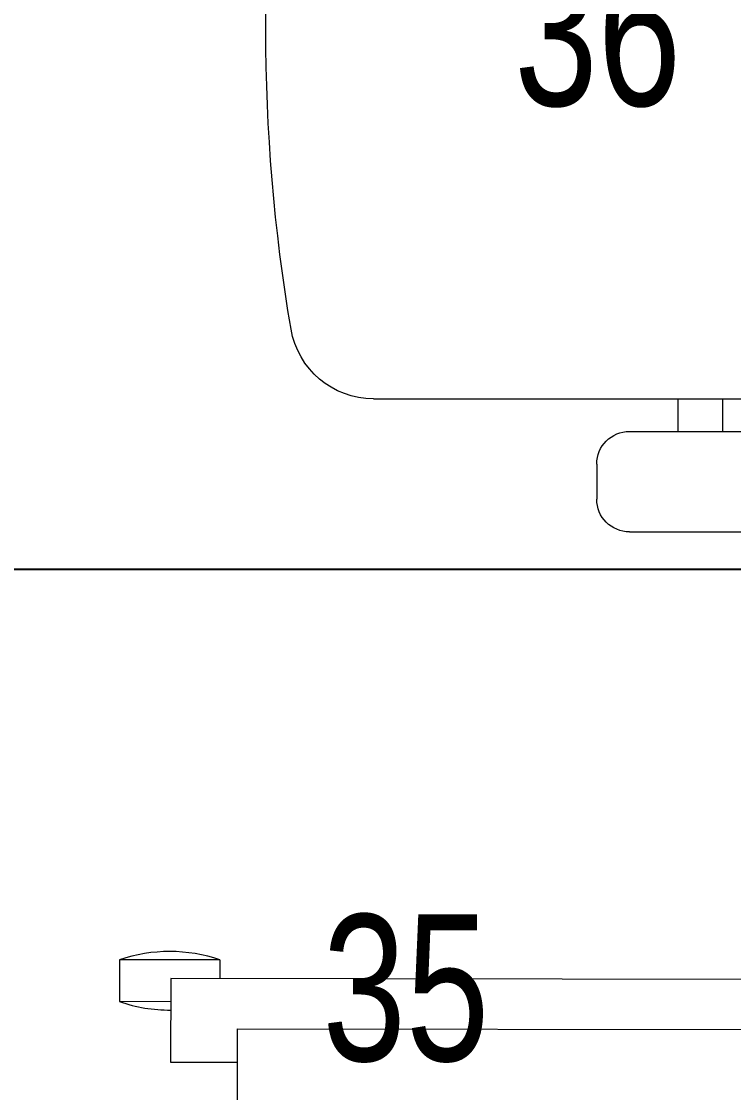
# Model space of a CAD drawing. Extents: x -178977 to 231842, y -29287 to 19916.
# Drawn here: x 37625 to 38050, y -11943 to -11303 of the extents above; entities that cross this region are included whole.
import ezdxf

# ---------------------------------------------------------------- set-up
doc = ezdxf.new("R2010")
doc.units = 0
doc.header["$LTSCALE"] = 0.25
doc.linetypes.add('DASHDOT', pattern=[25.4, 12.7, -6.35, 0, -6.35])
for name, color, linetype, lineweight in [('01-First Floor-FUR$0$72_EGR_EQP_TAG', 142, 'Continuous', 5), ('01-First Floor-FUR$0$LOADING', 253, 'Continuous', 5), ('01-First Floor-FUR$0$NEW Wall', 166, 'Continuous', 5), ('01-First Floor-FUR$0$TME-MEDICAL EQUIPMENT', 42, 'Continuous', 13), ('E-LITE-CLNG-CNDT', 6, 'DASHDOT', 35)]:
    doc.layers.add(name, color=color, linetype=linetype, lineweight=lineweight)
doc.layers.add('01-First Floor-FUR$0$FALSE CEILING', color=251, linetype='Continuous')
doc.styles.add('01-First Floor-FUR$0$X3G_ENTITY_257CFD', font='swisscl.ttf', dxfattribs={"height": 200})

# ---------------------------------------------------------------- blocks, each defined once
blk = doc.blocks.new('01-First Floor-FUR$0$workstation')
at = {"layer": '01-First Floor-FUR$0$LOADING'}
for p, q in [((2854.35, -994.87, 0), (2854.249, -1055.87, 0)), ((2858.252, -1053.877, 0), (2854.252, -1053.87, 0)), ((2858.244, -1058.877, 0), (2858.252, -1053.877, 0)), ((2854.249, -1055.87, 0), (2804.249, -1055.787, 0)), ((2858.246, -1057.488, 0), (2861.304, -1057.493, 0)), ((2861.3, -1059.993, 0), (2861.304, -1057.493, 0)), ((2800.244, -1058.781, 0), (2858.244, -1058.877, 0)), ((2855.3, -1059.983, 0), (2855.301, -1058.872, 0)), ((2855.3, -1059.983, 0), (2861.3, -1059.993, 0))]:
    blk.add_line(p, q, dxfattribs=at)
for centre, start, end in [((2858.289, -1066.238, 0), 70.98047, 90.26174), ((2858.314, -1051.238, 0), 250.98047, 288.82976)]:
    blk.add_arc(centre, 9.25, start, end, dxfattribs=at)
blk = doc.blocks.new('*X288')
at = {"color": 0}
for p, q in [((5, 3), (5, 3)), ((5, 3), (5, 3)), ((5, 3), (5, 3)), ((5, 3), (5, 3)), ((5, 3), (5, 3)), ((5, 3), (5, 3)), ((5, 3), (5, 3)), ((5, 3), (5, 3)), ((5, 3), (5, 3)), ((5, 3), (5, 3)), ((5, 3), (5, 3)), ((5, 3), (5, 3)), ((5, 3), (5, 3)), ((5, 3), (5, 3)), ((5, 3), (5, 3)), ((5, 3), (5, 3)), ((5, 3), (5, 3)), ((5, 3), (5, 3)), ((5, 3), (5, 3)), ((5, 3), (5, 3)), ((5, 3), (5, 3)), ((5, 3), (5, 3)), ((5, 3), (5, 3)), ((5, 3), (5, 3)), ((5, 3), (5, 3)), ((5, 3), (5, 3)), ((5, 3), (5, 3)), ((5, 3), (5, 3)), ((5, 3), (5, 3)), ((5, 3), (5, 3)), ((5, 3), (5, 3)), ((5, 3), (5, 3)), ((5, 3), (5, 3)), ((5, 3), (5, 3)), ((5, 3), (5, 3)), ((5, 3), (5, 3)), ((5, 3), (5, 3)), ((5, 3), (5, 3)), ((5, 3), (5, 3)), ((5, 3), (5, 3)), ((5, 3), (5, 3)), ((5, 3), (5, 3)), ((5, 3), (5, 3)), ((5, 3), (5, 3)), ((5, 3), (5, 3)), ((5, 3), (5, 3)), ((5, 3), (5, 3)), ((5, 3), (5, 3)), ((5, 3), (5, 3)), ((5, 3), (5, 3)), ((5, 3), (5, 3)), ((5, 3), (5, 3)), ((5, 3), (5, 3)), ((5, 3), (5, 3)), ((5, 3), (5, 3)), ((5, 3), (5, 3)), ((5, 3), (5, 3)), ((5, 3), (5, 3)), ((5, 3), (5, 3)), ((5, 3), (5, 3)), ((5, 3), (5, 3)), ((5, 3), (5, 3)), ((5, 3), (5, 3)), ((5, 3), (5, 3)), ((5, 3), (5, 3)), ((5, 3), (5, 3)), ((6, 3), (5, 3)), ((5, 3), (5, 3)), ((6, 3), (5, 3)), ((5, 3), (5, 3)), ((6, 3), (5, 3)), ((5, 3), (5, 3)), ((6, 3), (5, 3)), ((5, 3), (5, 3)), ((5, 3), (5, 3)), ((5, 3), (5, 3)), ((5, 3), (5, 3)), ((5, 3), (5, 3)), ((5, 3), (5, 3)), ((5, 3), (5, 3)), ((5, 3), (5, 3)), ((5, 3), (5, 3)), ((5, 3), (5, 3)), ((5, 3), (5, 3)), ((5, 3), (5, 3)), ((5, 3), (5, 3)), ((5, 3), (5, 3)), ((5, 3), (5, 3)), ((5, 3), (5, 3)), ((5, 3), (5, 3)), ((5, 3), (5, 3)), ((5, 3), (5, 3)), ((5, 3), (5, 3)), ((5, 3), (5, 3)), ((5, 3), (5, 3)), ((5, 3), (5, 3)), ((6, 3), (6, 3)), ((6, 3), (6, 3)), ((6, 3), (6, 3)), ((6, 3), (6, 3)), ((6, 3), (6, 3)), ((6, 3), (6, 3)), ((6, 3), (6, 3)), ((6, 3), (6, 3)), ((6, 3), (6, 3)), ((6, 3), (6, 3)), ((6, 3), (6, 3)), ((6, 3), (6, 3)), ((6, 3), (6, 3)), ((6, 3), (6, 3)), ((6, 3), (6, 3)), ((6, 3), (6, 3)), ((6, 3), (6, 3)), ((6, 3), (6, 3)), ((6, 3), (6, 3)), ((6, 3), (6, 3)), ((6, 3), (6, 3)), ((6, 3), (6, 3)), ((6, 3), (6, 3)), ((6, 3), (6, 3)), ((6, 3), (6, 3)), ((6, 3), (6, 3)), ((6, 3), (6, 3)), ((6, 3), (6, 3)), ((6, 3), (6, 3)), ((6, 3), (6, 3)), ((6, 3), (6, 3)), ((6, 3), (6, 3)), ((6, 3), (6, 3)), ((6, 3), (6, 3)), ((6, 3), (6, 3)), ((6, 3), (6, 3)), ((6, 3), (6, 3)), ((6, 3), (6, 3)), ((6, 3), (6, 3)), ((6, 3), (6, 3)), ((6, 3), (6, 3)), ((6, 3), (6, 3)), ((6, 3), (6, 3)), ((6, 3), (6, 3)), ((6, 3), (6, 3)), ((6, 3), (6, 3)), ((6, 3), (6, 3)), ((6, 3), (6, 3)), ((6, 3), (6, 3)), ((6, 3), (6, 3)), ((6, 3), (6, 3)), ((6, 3), (6, 3)), ((6, 3), (6, 3)), ((6, 3), (6, 3)), ((6, 3), (6, 3)), ((6, 3), (6, 3)), ((6, 3), (6, 3)), ((6, 3), (6, 3)), ((6, 3), (6, 3)), ((6, 3), (6, 3)), ((6, 3), (6, 3)), ((6, 3), (6, 3)), ((6, 3), (6, 3)), ((6, 3), (6, 3)), ((6, 3), (6, 3)), ((6, 3), (6, 3)), ((6, 3), (6, 3)), ((6, 3), (6, 3)), ((6, 3), (6, 3)), ((6, 3), (6, 3)), ((6, 3), (6, 3)), ((6, 3), (6, 3)), ((6, 3), (6, 3)), ((6, 3), (6, 3)), ((6, 3), (6, 3)), ((6, 3), (6, 3)), ((6, 3), (6, 3)), ((6, 3), (6, 3)), ((6, 3), (6, 3)), ((6, 3), (6, 3)), ((6, 3), (6, 3)), ((6, 3), (6, 3)), ((6, 3), (6, 3)), ((6, 3), (6, 3)), ((6, 3), (6, 3)), ((6, 3), (6, 3)), ((6, 3), (6, 3)), ((6, 3), (6, 3)), ((6, 3), (6, 3)), ((6, 3), (6, 3)), ((6, 3), (6, 3)), ((6, 3), (6, 3)), ((6, 3), (6, 3)), ((6, 3), (6, 3)), ((6, 3), (6, 3)), ((6, 3), (6, 3)), ((6, 3), (6, 3)), ((6, 3), (6, 3)), ((6, 3), (6, 3)), ((6, 3), (6, 3)), ((6, 3), (6, 3)), ((6, 3), (6, 3)), ((6, 3), (6, 3)), ((6, 3), (6, 3)), ((6, 3), (6, 3)), ((6, 3), (6, 3)), ((6, 3), (6, 3)), ((6, 3), (6, 3)), ((6, 3), (6, 3)), ((6, 3), (6, 3)), ((6, 3), (6, 3)), ((6, 3), (6, 3)), ((6, 3), (6, 3)), ((6, 3), (6, 3)), ((6, 3), (6, 3)), ((6, 3), (6, 3)), ((6, 3), (6, 3)), ((6, 3), (6, 3)), ((6, 3), (6, 3)), ((6, 3), (6, 3)), ((6, 3), (6, 3)), ((6, 3), (6, 3)), ((6, 3), (6, 3)), ((6, 3), (6, 3)), ((6, 3), (6, 3)), ((6, 3), (6, 3)), ((6, 3), (6, 3)), ((6, 3), (6, 3)), ((6, 3), (6, 3)), ((6, 3), (6, 3)), ((6, 3), (6, 3)), ((6, 3), (6, 3)), ((6, 3), (6, 3)), ((6, 3), (6, 3)), ((6, 3), (6, 3)), ((6, 3), (6, 3)), ((6, 3), (6, 3)), ((6, 3), (6, 3)), ((6, 3), (6, 3)), ((6, 3), (6, 3)), ((6, 3), (6, 3)), ((6, 3), (6, 3)), ((6, 3), (6, 3)), ((6, 3), (6, 3)), ((6, 3), (6, 3)), ((6, 3), (6, 3)), ((6, 3), (6, 3)), ((6, 3), (6, 3)), ((6, 3), (6, 3)), ((6, 3), (6, 3)), ((6, 3), (6, 3)), ((6, 3), (6, 3)), ((6, 3), (6, 3)), ((6, 3), (6, 3)), ((6, 3), (6, 3)), ((6, 3), (6, 3)), ((6, 3), (6, 3)), ((6, 3), (6, 3)), ((6, 3), (6, 3)), ((6, 3), (6, 3)), ((6, 3), (6, 3)), ((6, 3), (6, 3)), ((6, 3), (6, 3)), ((6, 3), (6, 3)), ((6, 3), (6, 3)), ((6, 3), (6, 3)), ((6, 3), (6, 3)), ((6, 3), (6, 3)), ((6, 3), (6, 3)), ((6, 3), (6, 3)), ((6, 3), (6, 3)), ((6, 3), (6, 3)), ((6, 3), (6, 3)), ((6, 3), (6, 3)), ((6, 3), (6, 3)), ((6, 3), (6, 3)), ((6, 3), (6, 3)), ((6, 3), (6, 3)), ((6, 3), (6, 3)), ((6, 3), (6, 3)), ((6, 3), (6, 3)), ((6, 3), (6, 3)), ((6, 3), (6, 3)), ((6, 3), (6, 3)), ((6, 3), (6, 3)), ((6, 3), (6, 3)), ((6, 3), (6, 3)), ((6, 3), (6, 3)), ((6, 3), (6, 3)), ((6, 3), (6, 3)), ((6, 3), (6, 3)), ((6, 3), (6, 3)), ((6, 3), (6, 3)), ((6, 3), (6, 3)), ((6, 3), (6, 3)), ((6, 3), (6, 3)), ((6, 3), (6, 3)), ((6, 3), (6, 3)), ((6, 3), (6, 3)), ((6, 3), (6, 3)), ((6, 3), (6, 3)), ((6, 3), (6, 3)), ((6, 3), (6, 3)), ((6, 3), (6, 3)), ((6, 3), (5, 3)), ((6, 3), (5, 3)), ((6, 3), (5, 3)), ((6, 3), (5, 3)), ((6, 3), (5, 3)), ((6, 3), (6, 3)), ((6, 3), (6, 3)), ((6, 3), (6, 3)), ((6, 3), (6, 3)), ((6, 3), (6, 3)), ((6, 3), (6, 3)), ((6, 3), (6, 3)), ((6, 3), (6, 3)), ((6, 3), (6, 3)), ((6, 3), (6, 3)), ((6, 3), (6, 3)), ((6, 3), (6, 3)), ((6, 3), (6, 3)), ((6, 3), (6, 3)), ((6, 3), (6, 3)), ((6, 3), (6, 3)), ((6, 3), (6, 3)), ((6, 3), (6, 3)), ((6, 3), (6, 3)), ((6, 3), (6, 3)), ((6, 3), (6, 3)), ((6, 3), (6, 3)), ((6, 3), (6, 3)), ((6, 3), (6, 3)), ((6, 3), (6, 3)), ((6, 3), (6, 3)), ((6, 3), (6, 3)), ((6, 3), (6, 3)), ((6, 3), (6, 3)), ((6, 3), (6, 3)), ((6, 3), (6, 3)), ((6, 3), (6, 3)), ((6, 3), (6, 3)), ((6, 3), (6, 3)), ((6, 3), (6, 3)), ((6, 3), (6, 3)), ((6, 3), (6, 3)), ((6, 3), (6, 3)), ((6, 3), (6, 3)), ((6, 3), (6, 3)), ((6, 3), (6, 3)), ((6, 3), (6, 3)), ((6, 3), (6, 3)), ((6, 3), (6, 3)), ((6, 3), (6, 3)), ((6, 3), (6, 3)), ((6, 3), (6, 3)), ((6, 3), (6, 3)), ((6, 3), (6, 3)), ((6, 3), (6, 3)), ((6, 3), (6, 3)), ((6, 3), (6, 3)), ((6, 3), (6, 3)), ((6, 3), (6, 3)), ((6, 3), (6, 3)), ((6, 3), (6, 3)), ((6, 3), (6, 3)), ((6, 3), (6, 3)), ((6, 3), (6, 3)), ((6, 3), (6, 3)), ((6, 3), (6, 3)), ((6, 3), (6, 3)), ((6, 3), (6, 3)), ((6, 3), (6, 3)), ((6, 3), (6, 3)), ((6, 3), (6, 3)), ((6, 3), (6, 3)), ((6, 3), (6, 3)), ((6, 3), (6, 3)), ((6, 3), (6, 3)), ((6, 3), (6, 3)), ((6, 3), (6, 3)), ((6, 3), (6, 3)), ((6, 3), (6, 3)), ((6, 3), (6, 3)), ((6, 3), (6, 3)), ((6, 3), (6, 3)), ((6, 3), (6, 3)), ((6, 3), (6, 3)), ((6, 3), (6, 3)), ((6, 3), (6, 3)), ((6, 3), (6, 3)), ((6, 3), (6, 3)), ((6, 3), (6, 3)), ((6, 3), (6, 3)), ((6, 3), (6, 3)), ((6, 3), (6, 3)), ((6, 3), (6, 3)), ((6, 3), (6, 3)), ((6, 3), (6, 3)), ((6, 3), (6, 3)), ((6, 3), (6, 3)), ((6, 3), (6, 3)), ((6, 3), (6, 3)), ((6, 3), (6, 3)), ((6, 3), (6, 3)), ((6, 3), (6, 3)), ((6, 3), (6, 3)), ((6, 3), (6, 3)), ((6, 3), (6, 3)), ((6, 3), (6, 3)), ((6, 3), (6, 3)), ((6, 3), (6, 3)), ((6, 3), (6, 3)), ((6, 3), (6, 3)), ((6, 3), (6, 3)), ((6, 3), (6, 3)), ((6, 3), (6, 3)), ((6, 3), (6, 3)), ((6, 3), (6, 3)), ((6, 3), (6, 3)), ((6, 3), (6, 3)), ((6, 3), (6, 3)), ((6, 3), (6, 3)), ((6, 3), (6, 3)), ((6, 3), (6, 3)), ((6, 3), (6, 3)), ((6, 3), (6, 3)), ((6, 3), (6, 3)), ((6, 3), (6, 3)), ((6, 3), (6, 3)), ((6, 3), (6, 3)), ((6, 3), (6, 3)), ((6, 3), (6, 3)), ((6, 3), (6, 3)), ((6, 3), (6, 3)), ((6, 3), (6, 3)), ((6, 3), (6, 3)), ((6, 3), (6, 3)), ((6, 3), (6, 3)), ((6, 3), (6, 3)), ((6, 3), (6, 3)), ((6, 3), (6, 3)), ((6, 3), (6, 3)), ((6, 3), (6, 3)), ((6, 3), (6, 3)), ((6, 3), (6, 3)), ((6, 3), (6, 3)), ((6, 3), (6, 3)), ((6, 3), (6, 3)), ((6, 3), (6, 3)), ((6, 3), (6, 3)), ((6, 3), (6, 3)), ((6, 3), (6, 3)), ((6, 3), (6, 3)), ((6, 3), (6, 3)), ((6, 3), (6, 3)), ((6, 3), (6, 3)), ((6, 3), (6, 3)), ((6, 3), (6, 3)), ((6, 3), (6, 3)), ((6, 3), (6, 3)), ((6, 3), (6, 3)), ((6, 3), (6, 3)), ((6, 3), (6, 3)), ((6, 3), (6, 3)), ((6, 3), (6, 3)), ((6, 3), (6, 3)), ((6, 3), (6, 3)), ((6, 3), (6, 3)), ((6, 3), (6, 3)), ((6, 3), (6, 3)), ((6, 3), (6, 3)), ((6, 3), (6, 3)), ((6, 3), (6, 3)), ((6, 3), (6, 3)), ((6, 3), (6, 3)), ((6, 3), (6, 3)), ((6, 3), (6, 3)), ((6, 3), (6, 3)), ((6, 3), (6, 3)), ((6, 3), (6, 3)), ((6, 3), (6, 3)), ((6, 3), (6, 3)), ((6, 3), (6, 3)), ((6, 3), (6, 3)), ((6, 3), (6, 3)), ((6, 3), (6, 3)), ((6, 3), (6, 3)), ((6, 3), (6, 3)), ((6, 3), (6, 3)), ((6, 3), (6, 3)), ((6, 3), (6, 3)), ((6, 3), (6, 3)), ((6, 3), (6, 3)), ((6, 3), (6, 3)), ((6, 3), (6, 3)), ((6, 3), (6, 3)), ((6, 3), (6, 3)), ((6, 3), (6, 3)), ((6, 3), (6, 3)), ((6, 3), (6, 3)), ((6, 3), (6, 3)), ((6, 3), (6, 3)), ((6, 3), (6, 3)), ((6, 3), (6, 3)), ((6, 3), (6, 3)), ((6, 3), (6, 3)), ((6, 3), (6, 3)), ((6, 3), (6, 3)), ((6, 3), (6, 3)), ((6, 3), (6, 3)), ((6, 3), (6, 3)), ((6, 3), (6, 3)), ((6, 3), (6, 3)), ((6, 3), (6, 3)), ((6, 3), (6, 3)), ((6, 3), (6, 3)), ((6, 3), (6, 3)), ((6, 3), (6, 3)), ((6, 3), (6, 3)), ((6, 3), (6, 3)), ((6, 3), (6, 3)), ((6, 3), (6, 3)), ((6, 3), (6, 3)), ((6, 3), (6, 3)), ((6, 3), (6, 3)), ((6, 3), (6, 3)), ((6, 3), (6, 3)), ((6, 3), (6, 3)), ((6, 3), (6, 3)), ((6, 3), (6, 3)), ((6, 3), (6, 3)), ((6, 3), (6, 3)), ((6, 3), (6, 3)), ((6, 3), (6, 3)), ((6, 3), (6, 3)), ((6, 3), (6, 3)), ((6, 3), (6, 3)), ((6, 3), (6, 3)), ((6, 3), (6, 3)), ((6, 3), (6, 3)), ((6, 3), (6, 3)), ((6, 3), (6, 3)), ((6, 3), (6, 3)), ((6, 3), (6, 3)), ((6, 3), (6, 3)), ((6, 3), (6, 3)), ((6, 3), (6, 3)), ((6, 3), (6, 3)), ((6, 3), (6, 3)), ((6, 3), (6, 3)), ((6, 3), (6, 3)), ((6, 3), (6, 3)), ((6, 3), (6, 3)), ((6, 3), (6, 3)), ((6, 3), (6, 3)), ((6, 3), (6, 3)), ((6, 3), (6, 3)), ((6, 3), (6, 3)), ((6, 3), (6, 3)), ((6, 3), (6, 3)), ((6, 3), (6, 3)), ((6, 3), (6, 3)), ((6, 3), (6, 3)), ((6, 3), (6, 3)), ((6, 3), (6, 3)), ((6, 3), (6, 3)), ((6, 3), (6, 3)), ((6, 3), (6, 3)), ((6, 3), (6, 3)), ((6, 3), (6, 3)), ((6, 3), (6, 3)), ((6, 3), (6, 3)), ((6, 3), (6, 3)), ((6, 3), (6, 3)), ((6, 3), (6, 3)), ((6, 3), (6, 3)), ((6, 3), (6, 3)), ((6, 3), (6, 3)), ((6, 3), (6, 3)), ((6, 3), (6, 3)), ((6, 3), (6, 3)), ((6, 3), (6, 3)), ((6, 3), (6, 3)), ((6, 3), (6, 3)), ((6, 3), (6, 3)), ((6, 3), (6, 3)), ((6, 3), (6, 3)), ((6, 3), (6, 3)), ((6, 3), (6, 3)), ((6, 3), (6, 3)), ((6, 3), (6, 3)), ((6, 3), (6, 3)), ((6, 3), (6, 3)), ((6, 3), (6, 3)), ((6, 3), (6, 3)), ((6, 3), (6, 3)), ((6, 3), (6, 3)), ((6, 3), (6, 3)), ((6, 3), (6, 3)), ((6, 3), (6, 3)), ((6, 3), (6, 3)), ((6, 3), (6, 3)), ((6, 3), (6, 3)), ((6, 3), (6, 3)), ((6, 3), (6, 3)), ((6, 3), (6, 3)), ((6, 3), (6, 3)), ((6, 3), (6, 3)), ((6, 3), (6, 3)), ((6, 3), (6, 3)), ((6, 3), (6, 3)), ((6, 3), (6, 3)), ((6, 3), (6, 3)), ((6, 3), (6, 3)), ((6, 3), (6, 3)), ((6, 3), (6, 3)), ((6, 3), (6, 3)), ((6, 3), (6, 3)), ((6, 3), (6, 3)), ((6, 3), (6, 3)), ((6, 3), (6, 3)), ((6, 3), (6, 3)), ((6, 3), (6, 3)), ((6, 3), (6, 3)), ((6, 3), (6, 3))]:
    blk.add_line(p, q, dxfattribs=at)
blk = doc.blocks.new('*X289')
at = {"color": 0}
for p, q in [((13, 1), (13, 1)), ((13, 1), (13, 1)), ((13, 1), (13, 1)), ((13, 1), (13, 1)), ((13, 1), (13, 1)), ((13, 1), (13, 1)), ((13, 1), (13, 1)), ((13, 1), (13, 1)), ((13, 1), (13, 1)), ((13, 1), (13, 1)), ((13, 1), (13, 1)), ((13, 1), (13, 1)), ((13, 1), (13, 1)), ((13, 1), (13, 1)), ((13, 1), (13, 1)), ((13, 1), (14, 1)), ((13, 1), (14, 1)), ((13, 1), (14, 1)), ((13, 1), (13, 1)), ((13, 1), (13, 1)), ((13, 1), (13, 1)), ((13, 1), (13, 1)), ((13, 1), (13, 1)), ((13, 1), (13, 1)), ((13, 1), (13, 1)), ((13, 1), (13, 1)), ((13, 1), (13, 1)), ((13, 1), (13, 1)), ((13, 1), (13, 1)), ((13, 1), (13, 1)), ((13, 1), (13, 1)), ((13, 1), (13, 1)), ((13, 1), (13, 1)), ((13, 1), (13, 1)), ((13, 1), (13, 1)), ((13, 1), (13, 1)), ((13, 1), (13, 1)), ((13, 1), (13, 1)), ((13, 1), (13, 1)), ((13, 1), (13, 1)), ((13, 1), (13, 1)), ((13, 1), (13, 1)), ((13, 1), (13, 1)), ((13, 1), (13, 1)), ((13, 1), (13, 1)), ((13, 1), (13, 1)), ((13, 1), (13, 1)), ((13, 1), (13, 1)), ((13, 1), (13, 1)), ((13, 1), (13, 1)), ((13, 1), (13, 1)), ((13, 1), (13, 1)), ((13, 1), (13, 1)), ((13, 1), (13, 1)), ((13, 1), (13, 1)), ((13, 1), (13, 1)), ((13, 1), (13, 1)), ((13, 1), (13, 1)), ((13, 1), (13, 1)), ((13, 1), (13, 1)), ((13, 1), (13, 1)), ((13, 1), (13, 1)), ((13, 1), (13, 1)), ((13, 1), (13, 1)), ((13, 1), (13, 1)), ((13, 1), (13, 1)), ((13, 1), (13, 1)), ((13, 1), (13, 1)), ((13, 1), (13, 1)), ((13, 1), (13, 1)), ((13, 1), (13, 1)), ((13, 1), (13, 1)), ((13, 1), (13, 1)), ((13, 1), (13, 1)), ((13, 1), (13, 1)), ((13, 1), (13, 1)), ((13, 1), (13, 1)), ((13, 1), (13, 1)), ((13, 1), (13, 1)), ((13, 1), (13, 1)), ((13, 1), (13, 1)), ((13, 1), (13, 1)), ((13, 1), (13, 1)), ((13, 1), (13, 1)), ((13, 1), (13, 1)), ((13, 1), (13, 1)), ((13, 1), (13, 1)), ((13, 1), (13, 1)), ((13, 1), (13, 1)), ((13, 1), (13, 1)), ((13, 1), (13, 1)), ((13, 1), (13, 1)), ((13, 1), (13, 1)), ((13, 1), (13, 1)), ((13, 1), (13, 1)), ((13, 1), (13, 1)), ((13, 1), (13, 1)), ((13, 1), (13, 1)), ((13, 1), (13, 1)), ((13, 1), (13, 1)), ((13, 1), (13, 1)), ((13, 1), (13, 1)), ((13, 1), (13, 1)), ((13, 1), (13, 1)), ((13, 1), (13, 1)), ((13, 1), (13, 1)), ((13, 1), (13, 1)), ((13, 1), (13, 1)), ((13, 1), (13, 1)), ((13, 1), (13, 1)), ((13, 1), (13, 1)), ((13, 1), (13, 1)), ((13, 1), (13, 1)), ((13, 1), (13, 1)), ((13, 1), (13, 1)), ((13, 1), (13, 1)), ((13, 1), (13, 1)), ((13, 1), (13, 1)), ((13, 1), (13, 1)), ((13, 1), (13, 1)), ((13, 1), (13, 1)), ((13, 1), (13, 1)), ((13, 1), (13, 1)), ((13, 1), (14, 1)), ((13, 0), (13, 0)), ((13, 0), (13, 0)), ((13, 0), (13, 0)), ((13, 0), (13, 0)), ((13, 0), (13, 0)), ((13, 0), (13, 0)), ((13, 0), (13, 0)), ((13, 0), (13, 0)), ((13, 0), (13, 0)), ((13, 0), (13, 0)), ((13, 0), (13, 0)), ((13, 0), (13, 0)), ((13, 0), (13, 0)), ((13, 0), (13, 0)), ((13, 0), (13, 0)), ((13, 0), (13, 0)), ((13, 0), (13, 0)), ((13, 0), (13, 0)), ((13, 0), (13, 0)), ((13, 0), (13, 0)), ((13, 0), (13, 0)), ((13, 0), (13, 0)), ((13, 0), (13, 0)), ((13, 0), (13, 0)), ((13, 0), (13, 0)), ((13, 0), (13, 0)), ((13, 0), (13, 0)), ((13, 0), (13, 0)), ((13, 0), (13, 0)), ((13, 0), (13, 0)), ((13, 0), (13, 0)), ((13, 0), (13, 0)), ((13, 0), (13, 0)), ((13, 0), (13, 0)), ((13, 0), (13, 0)), ((13, 0), (13, 0)), ((13, 0), (13, 0)), ((13, 0), (13, 0)), ((13, 0), (13, 0)), ((13, 0), (13, 0)), ((13, 0), (13, 0)), ((13, 0), (13, 0)), ((13, 0), (13, 0)), ((13, 0), (13, 0)), ((13, 0), (13, 0)), ((13, 0), (13, 0)), ((13, 0), (13, 0)), ((13, 0), (13, 0)), ((13, 0), (14, 0)), ((13, 0), (14, 0)), ((13, 0), (13, 0)), ((13, 0), (14, 0)), ((14, 1), (14, 1)), ((14, 1), (14, 1)), ((14, 1), (14, 1)), ((14, 1), (14, 1)), ((14, 1), (14, 1)), ((14, 1), (14, 1)), ((14, 1), (14, 1)), ((14, 1), (14, 1)), ((14, 1), (14, 1)), ((14, 1), (14, 1)), ((14, 1), (14, 1)), ((14, 1), (14, 1)), ((14, 1), (14, 1)), ((14, 1), (14, 1)), ((14, 1), (14, 1)), ((14, 1), (14, 1)), ((14, 1), (14, 1)), ((14, 1), (14, 1)), ((14, 1), (14, 1)), ((14, 1), (14, 1)), ((14, 1), (14, 1)), ((14, 1), (14, 1)), ((14, 1), (14, 1)), ((14, 1), (14, 1)), ((14, 1), (14, 1)), ((14, 1), (14, 1)), ((14, 1), (14, 1)), ((14, 1), (14, 1)), ((14, 1), (14, 1)), ((14, 1), (14, 1)), ((14, 1), (14, 1)), ((14, 1), (14, 1)), ((14, 1), (14, 1)), ((14, 1), (14, 1)), ((14, 1), (14, 1)), ((14, 1), (14, 1)), ((14, 1), (14, 1)), ((14, 1), (14, 1)), ((14, 1), (14, 1)), ((14, 1), (14, 1)), ((14, 1), (14, 1)), ((14, 1), (14, 1)), ((14, 1), (14, 1)), ((14, 1), (14, 1)), ((14, 1), (14, 1)), ((14, 1), (14, 1)), ((14, 1), (14, 1)), ((14, 1), (14, 1)), ((14, 1), (14, 1)), ((14, 1), (14, 1)), ((14, 1), (14, 1)), ((14, 1), (14, 1)), ((14, 1), (14, 1)), ((14, 1), (14, 1)), ((14, 1), (14, 1)), ((14, 1), (14, 1)), ((14, 1), (14, 1)), ((14, 1), (14, 1)), ((14, 1), (14, 1)), ((14, 1), (14, 1)), ((14, 1), (14, 1)), ((14, 1), (14, 1)), ((14, 1), (14, 1)), ((14, 1), (14, 1)), ((14, 1), (14, 1)), ((14, 1), (14, 1)), ((14, 1), (14, 1)), ((14, 1), (14, 1)), ((14, 1), (14, 1)), ((14, 1), (14, 1)), ((14, 1), (14, 1)), ((14, 1), (14, 1)), ((14, 1), (14, 1)), ((14, 1), (14, 1)), ((14, 1), (14, 1)), ((14, 1), (14, 1)), ((14, 1), (14, 1)), ((14, 1), (14, 1)), ((14, 1), (14, 1)), ((14, 1), (14, 1)), ((14, 1), (14, 1)), ((14, 1), (14, 1)), ((14, 1), (14, 1)), ((14, 1), (14, 1)), ((14, 1), (14, 1)), ((14, 1), (14, 1)), ((14, 1), (14, 1)), ((14, 1), (14, 1)), ((14, 1), (14, 1)), ((14, 1), (14, 1)), ((14, 1), (14, 1)), ((14, 1), (14, 1)), ((14, 1), (14, 1)), ((14, 1), (14, 1)), ((14, 0), (14, 0)), ((14, 0), (14, 0)), ((14, 0), (14, 0)), ((14, 0), (14, 0)), ((14, 0), (14, 0)), ((14, 0), (14, 0)), ((14, 0), (14, 0)), ((14, 0), (14, 0)), ((14, 0), (14, 0)), ((14, 0), (14, 0)), ((14, 0), (14, 0)), ((14, 0), (14, 0)), ((14, 0), (14, 0)), ((14, 0), (14, 0)), ((14, 0), (14, 0)), ((14, 0), (14, 0)), ((14, 0), (14, 0)), ((14, 0), (14, 0)), ((14, 0), (14, 0)), ((14, 0), (14, 0)), ((14, 0), (14, 0)), ((14, 0), (14, 0)), ((14, 0), (14, 0)), ((14, 0), (14, 0)), ((14, 0), (14, 0)), ((14, 0), (14, 0)), ((14, 0), (14, 0)), ((14, 0), (14, 0)), ((14, 0), (14, 0)), ((14, 0), (14, 0)), ((14, 0), (14, 0)), ((14, 0), (14, 0)), ((14, 0), (14, 0)), ((14, 0), (14, 0)), ((14, 0), (14, 0)), ((14, 0), (14, 0)), ((14, 0), (14, 0)), ((14, 0), (14, 0)), ((14, 0), (14, 0)), ((14, 0), (14, 0)), ((14, 0), (14, 0)), ((14, 0), (14, 0)), ((14, 0), (14, 0)), ((14, 0), (14, 0)), ((14, 0), (14, 0)), ((14, 0), (14, 0)), ((14, 0), (14, 0)), ((14, 0), (14, 0)), ((13, 0), (13, 0)), ((13, 0), (14, 0)), ((13, 0), (13, 0)), ((13, 0), (14, 0)), ((13, 0), (13, 0)), ((13, 0), (14, 0)), ((13, 0), (13, 0)), ((13, 0), (13, 0)), ((13, 0), (13, 0)), ((13, 0), (13, 0)), ((13, 0), (14, 0)), ((13, 0), (13, 0)), ((13, 0), (14, 0)), ((13, 0), (13, 0)), ((13, 0), (14, 0)), ((13, 0), (13, 0)), ((13, 0), (14, 0)), ((13, 0), (13, 0)), ((13, 0), (14, 0)), ((13, 0), (13, 0)), ((13, 0), (14, 0)), ((13, 0), (13, 0)), ((13, 0), (14, 0)), ((13, 0), (13, 0)), ((13, 0), (13, 0)), ((13, 0), (13, 0)), ((13, 0), (14, 0)), ((13, 0), (13, 0)), ((13, 0), (14, 0)), ((13, 0), (13, 0)), ((13, 0), (14, 0)), ((13, 0), (13, 0)), ((13, 0), (14, 0)), ((13, 0), (13, 0)), ((13, 0), (13, 0)), ((13, 0), (13, 0)), ((13, 0), (13, 0)), ((13, 0), (13, 0)), ((13, 0), (13, 0)), ((13, 0), (13, 0)), ((13, 0), (13, 0)), ((13, 0), (13, 0)), ((13, 0), (13, 0)), ((13, 0), (13, 0)), ((13, 0), (13, 0)), ((13, 0), (13, 0)), ((13, 0), (13, 0)), ((13, 0), (13, 0)), ((13, 0), (13, 0)), ((13, 0), (13, 0)), ((13, 0), (13, 0)), ((13, 0), (13, 0)), ((13, 0), (13, 0)), ((13, 0), (13, 0)), ((13, 0), (13, 0)), ((13, 0), (13, 0)), ((13, 0), (13, 0)), ((13, 0), (13, 0)), ((13, 0), (13, 0)), ((13, 0), (13, 0)), ((13, 0), (13, 0)), ((13, 0), (13, 0)), ((13, 0), (13, 0)), ((13, 0), (13, 0)), ((13, -1), (13, -1)), ((13, -1), (13, -1)), ((13, -1), (13, -1)), ((13, -1), (13, -1)), ((13, -1), (13, -1)), ((13, -1), (14, -1)), ((13, -1), (13, -1)), ((14, 0), (14, 0)), ((14, 0), (14, 0)), ((14, 0), (14, 0)), ((14, 0), (14, 0)), ((14, 0), (14, 0)), ((14, 0), (14, 0)), ((14, 0), (14, 0)), ((14, 0), (14, 0)), ((14, 0), (14, 0)), ((14, 0), (14, 0)), ((14, 0), (14, 0)), ((14, 0), (14, 0)), ((14, 0), (14, 0)), ((14, 0), (14, 0)), ((14, 0), (14, 0)), ((13, 0), (14, 0)), ((14, 0), (14, 0)), ((14, 0), (14, 0)), ((14, 0), (14, 0)), ((14, 0), (14, 0)), ((14, 0), (14, 0)), ((14, 0), (14, 0)), ((14, 0), (14, 0)), ((14, 0), (14, 0)), ((14, 0), (14, 0)), ((14, 0), (14, 0)), ((14, 0), (14, 0)), ((14, 0), (14, 0)), ((14, 0), (14, 0)), ((14, 0), (14, 0)), ((14, 0), (14, 0)), ((14, 0), (14, 0)), ((14, 0), (14, 0)), ((14, 0), (14, 0)), ((14, 0), (14, 0)), ((14, 0), (14, 0)), ((14, 0), (14, 0)), ((14, 0), (14, 0)), ((14, 0), (14, 0)), ((14, 0), (14, 0)), ((14, 0), (14, 0)), ((14, 0), (14, 0)), ((14, 0), (14, 0)), ((14, 0), (14, 0)), ((14, 0), (14, 0)), ((14, 0), (14, 0)), ((14, 0), (14, 0)), ((14, 0), (14, 0)), ((14, 0), (14, 0)), ((14, 0), (14, 0)), ((14, -1), (14, -1)), ((14, -1), (14, -1)), ((14, -1), (14, -1)), ((14, -1), (14, -1)), ((14, -1), (14, -1))]:
    blk.add_line(p, q, dxfattribs=at)
blk = doc.blocks.new('01-First Floor-FUR$0$GF21018-P')
at = {"color": 0}
for p, q in [((0.22049, 0.47563), (0.22049, 0.0675)), ((0.25963, 0.34221), (0.2804, 0.34221)), ((0.24001, 0.32259), (0.24001, 0.14)), ((0.30001, 0.32259), (0.30001, 0.14)), ((0.22049, 0.29372), (0.24001, 0.29372)), ((0.22049, 0.26708), (0.24001, 0.26708))]:
    blk.add_line(p, q, dxfattribs=at)
for points in [[(0.24001, 0.29372), (0.24001, 0.29372), (0.24001, 0.29372), (0.24001, 0.29372), (0.24001, 0.29372), (0.24001, 0.29372), (0.24001, 0.29372), (0.24001, 0.29372), (0.24001, 0.29372), (0.24001, 0.29372), (0.24001, 0.29372), (0.24001, 0.29372), (0.24001, 0.29372), (0.24001, 0.29372), (0.24001, 0.29372), (0.24001, 0.29372), (0.24001, 0.29372), (0.24001, 0.29372), (0.24001, 0.29372), (0.24001, 0.29372), (0.24001, 0.29372), (0.24001, 0.29372), (0.24001, 0.29372), (0.24001, 0.29372), (0.24001, 0.29372), (0.24001, 0.29372), (0.24001, 0.29372), (0.24001, 0.29372), (0.24001, 0.29372), (0.24001, 0.29372), (0.24001, 0.29372), (0.24001, 0.29372), (0.24001, 0.29372), (0.24001, 0.29372), (0.24001, 0.29372), (0.24001, 0.29372), (0.24001, 0.29372), (0.24001, 0.29372), (0.24001, 0.29372), (0.24001, 0.29372), (0.24001, 0.29372), (0.24001, 0.29372), (0.24001, 0.29372), (0.24001, 0.29372), (0.24001, 0.29372), (0.24001, 0.29372), (0.24001, 0.29372), (0.24001, 0.29372), (0.24001, 0.29372), (0.24001, 0.29372), (0.24001, 0.29372), (0.24001, 0.29372), (0.24001, 0.29372), (0.24001, 0.29372), (0.24001, 0.29372), (0.24001, 0.29372), (0.24001, 0.29372), (0.24001, 0.29372), (0.24001, 0.29372), (0.24001, 0.29372), (0.24001, 0.29372), (0.24001, 0.29372), (0.24001, 0.29372), (0.24001, 0.29372), (0.24001, 0.29372), (0.24001, 0.29372), (0.24001, 0.29372), (0.24001, 0.29372), (0.24001, 0.29372), (0.24001, 0.29372), (0.24001, 0.29372), (0.24001, 0.29372), (0.24001, 0.29372), (0.24001, 0.29372), (0.24001, 0.29372), (0.24001, 0.29372), (0.24001, 0.29372), (0.24001, 0.29372), (0.24001, 0.29372), (0.24001, 0.29372), (0.24001, 0.29372), (0.24001, 0.29372), (0.24001, 0.29372), (0.24001, 0.29372), (0.24001, 0.29372), (0.24001, 0.29372), (0.24001, 0.29372), (0.24001, 0.29372), (0.24001, 0.29372), (0.24001, 0.29372), (0.24001, 0.29372), (0.24001, 0.29372), (0.24001, 0.29372), (0.24001, 0.29372), (0.24001, 0.29372), (0.24001, 0.29372), (0.24001, 0.29372), (0.24001, 0.29372), (0.24001, 0.29372), (0.24001, 0.29372), (0.24001, 0.29372), (0.24001, 0.29372), (0.24001, 0.29372), (0.24001, 0.29372), (0.24001, 0.29372), (0.24001, 0.29372), (0.24001, 0.29372), (0.24001, 0.29372), (0.24001, 0.29372), (0.24001, 0.29372), (0.24001, 0.29372), (0.24001, 0.29372), (0.24001, 0.29372), (0.24001, 0.29372), (0.24001, 0.29372), (0.24001, 0.29372), (0.24001, 0.29372), (0.24001, 0.29372), (0.24001, 0.29372), (0.24001, 0.29372), (0.24001, 0.29372), (0.24001, 0.29372), (0.24001, 0.29372), (0.24001, 0.29372), (0.24001, 0.29372), (0.24001, 0.29372), (0.24001, 0.29372), (0.24001, 0.29372), (0.24001, 0.29372), (0.24001, 0.29372), (0.24001, 0.29372), (0.24001, 0.29372), (0.24001, 0.29372), (0.24001, 0.29372), (0.24001, 0.29372), (0.24001, 0.29372), (0.24001, 0.29372), (0.24001, 0.29372), (0.24001, 0.29372), (0.24001, 0.29372), (0.24001, 0.29372), (0.24001, 0.29372), (0.24001, 0.29372), (0.24001, 0.29372), (0.24001, 0.29372), (0.24001, 0.29372), (0.24001, 0.29372), (0.24001, 0.29372), (0.24001, 0.29372), (0.24001, 0.29372), (0.24001, 0.29372), (0.24001, 0.29372), (0.24001, 0.29372), (0.24001, 0.29372), (0.24001, 0.29372), (0.24001, 0.29372), (0.24001, 0.29372), (0.24001, 0.29372), (0.24001, 0.29372), (0.24001, 0.29372), (0.24001, 0.29372), (0.24001, 0.29372), (0.24001, 0.29372), (0.24001, 0.29372), (0.24001, 0.29372), (0.24001, 0.29372), (0.24001, 0.29372), (0.24001, 0.29372), (0.24001, 0.29372), (0.24001, 0.29372), (0.24001, 0.29372), (0.24001, 0.29372), (0.24001, 0.29372), (0.24001, 0.29372), (0.24001, 0.29372), (0.24001, 0.29372), (0.24001, 0.29372), (0.24001, 0.29372), (0.24001, 0.29372), (0.24001, 0.29372), (0.24001, 0.29372), (0.24001, 0.29372), (0.24001, 0.29372), (0.24001, 0.29372), (0.24001, 0.29372), (0.24001, 0.29372), (0.24001, 0.29372), (0.24001, 0.29372), (0.24001, 0.29372), (0.24001, 0.29372), (0.24001, 0.29372), (0.24001, 0.29372), (0.24001, 0.29372), (0.24001, 0.29372), (0.24001, 0.29372), (0.24001, 0.29372), (0.24001, 0.29372), (0.24001, 0.29372), (0.24001, 0.29372), (0.24001, 0.29372), (0.24001, 0.29372), (0.24001, 0.29372), (0.24001, 0.29372), (0.24001, 0.29372), (0.24001, 0.29372), (0.24001, 0.29372), (0.24001, 0.29372), (0.24001, 0.29372), (0.24001, 0.29372), (0.24001, 0.29372), (0.24001, 0.29372), (0.24001, 0.29372), (0.24001, 0.29372), (0.24001, 0.29372), (0.24001, 0.29372), (0.24001, 0.29372), (0.24001, 0.29372), (0.24001, 0.29372), (0.24001, 0.29372), (0.24001, 0.29372), (0.24001, 0.29372), (0.24001, 0.29372), (0.24001, 0.29372), (0.24001, 0.29372), (0.24001, 0.29372), (0.24001, 0.29372), (0.24001, 0.29372), (0.24001, 0.29372), (0.24001, 0.29372), (0.24001, 0.29372), (0.24001, 0.29372), (0.24001, 0.29372), (0.24001, 0.29372), (0.24001, 0.29372), (0.24001, 0.29372), (0.24001, 0.29372), (0.24001, 0.29372), (0.24001, 0.29372), (0.24001, 0.29372), (0.24001, 0.29372), (0.24001, 0.29372), (0.24001, 0.29372), (0.24001, 0.29372), (0.24001, 0.29372), (0.24001, 0.29372), (0.24001, 0.29372), (0.24001, 0.29372), (0.24001, 0.29372), (0.24001, 0.29372), (0.24001, 0.29372), (0.24001, 0.29372), (0.24001, 0.29372), (0.24001, 0.29372), (0.24001, 0.29372), (0.24001, 0.29372), (0.24001, 0.29372), (0.24001, 0.29372), (0.24001, 0.29372), (0.24001, 0.29372), (0.24001, 0.29372), (0.24001, 0.29372), (0.24001, 0.29372), (0.24001, 0.29372), (0.24001, 0.29372), (0.24001, 0.29372), (0.24001, 0.29372), (0.24001, 0.29372), (0.24001, 0.29372), (0.24001, 0.29372), (0.24001, 0.29372), (0.24001, 0.29372), (0.24001, 0.29372), (0.24001, 0.29372), (0.24001, 0.29372), (0.24001, 0.29372), (0.24001, 0.29372), (0.24001, 0.29372)], [(0.24001, 0.29372), (0.24001, 0.29372), (0.24001, 0.29372), (0.24001, 0.29372), (0.24001, 0.29372), (0.24001, 0.29372), (0.24001, 0.29372), (0.24001, 0.29372), (0.24001, 0.29372), (0.24001, 0.29372), (0.24001, 0.29372), (0.24001, 0.29372), (0.24001, 0.29372), (0.24001, 0.29372), (0.24001, 0.29372), (0.24001, 0.29372), (0.24001, 0.29372), (0.24001, 0.29372), (0.24001, 0.29372), (0.24001, 0.29372), (0.24001, 0.29372), (0.24001, 0.29372), (0.24001, 0.29372), (0.24001, 0.29372), (0.24001, 0.29372), (0.24001, 0.29372), (0.24001, 0.29372), (0.24001, 0.29372), (0.24001, 0.29372), (0.24001, 0.29372), (0.24001, 0.29372), (0.24001, 0.29372), (0.24001, 0.29372), (0.24001, 0.29372), (0.24001, 0.29372), (0.24001, 0.29372), (0.24001, 0.29372), (0.24001, 0.29372), (0.24001, 0.29372), (0.24001, 0.29372), (0.24001, 0.29372), (0.24001, 0.29372), (0.24001, 0.29372), (0.24001, 0.29372), (0.24001, 0.29372), (0.24001, 0.29372), (0.24001, 0.29372), (0.24001, 0.29372), (0.24001, 0.29372), (0.24001, 0.29372), (0.24001, 0.29372), (0.24001, 0.29372), (0.24001, 0.29372), (0.24001, 0.29372), (0.24001, 0.29372), (0.24001, 0.29372), (0.24001, 0.29372), (0.24001, 0.29372), (0.24001, 0.29372), (0.24001, 0.29372), (0.24001, 0.29372), (0.24001, 0.29372), (0.24001, 0.29372), (0.24001, 0.29372), (0.24001, 0.29372), (0.24001, 0.29372), (0.24001, 0.29372), (0.24001, 0.29372), (0.24001, 0.29372), (0.24001, 0.29372), (0.24001, 0.29372), (0.24001, 0.29372), (0.24001, 0.29372), (0.24001, 0.29372), (0.24001, 0.29372), (0.24001, 0.29372), (0.24001, 0.29372), (0.24001, 0.29372), (0.24001, 0.29372), (0.24001, 0.29372), (0.24001, 0.29372), (0.24001, 0.29372), (0.24001, 0.29372), (0.24001, 0.29372), (0.24001, 0.29372), (0.24001, 0.29372), (0.24001, 0.29372), (0.24001, 0.29372), (0.24001, 0.29372), (0.24001, 0.29372), (0.24001, 0.29372), (0.24001, 0.29372), (0.24001, 0.29372), (0.24001, 0.29372), (0.24001, 0.29372), (0.24001, 0.29372), (0.24001, 0.29372), (0.24001, 0.29372), (0.24001, 0.29372), (0.24001, 0.29372), (0.24001, 0.29372), (0.24001, 0.29372), (0.24001, 0.29372), (0.24001, 0.29372), (0.24001, 0.29372), (0.24001, 0.29372), (0.24001, 0.29372), (0.24001, 0.29372), (0.24001, 0.29372), (0.24001, 0.29372), (0.24001, 0.29372), (0.24001, 0.29372), (0.24001, 0.29372), (0.24001, 0.29372), (0.24001, 0.29372), (0.24001, 0.29372), (0.24001, 0.29372), (0.24001, 0.29372), (0.24001, 0.29372), (0.24001, 0.29372), (0.24001, 0.29372), (0.24001, 0.29372), (0.24001, 0.29372), (0.24001, 0.29372), (0.24001, 0.29372), (0.24001, 0.29372), (0.24001, 0.29372), (0.24001, 0.29372), (0.24001, 0.29372), (0.24001, 0.29372), (0.24001, 0.29372), (0.24001, 0.29372), (0.24001, 0.29372), (0.24001, 0.29372), (0.24001, 0.29372), (0.24001, 0.29372), (0.24001, 0.29372), (0.24001, 0.29372), (0.24001, 0.29372), (0.24001, 0.29372), (0.24001, 0.29372), (0.24001, 0.29372), (0.24001, 0.29372), (0.24001, 0.29372), (0.24001, 0.29372), (0.24001, 0.29372), (0.24001, 0.29372), (0.24001, 0.29372), (0.24001, 0.29372), (0.24001, 0.29372), (0.24001, 0.29372), (0.24001, 0.29372), (0.24001, 0.29372), (0.24001, 0.29372), (0.24001, 0.29372), (0.24001, 0.29372), (0.24001, 0.29372), (0.24001, 0.29372), (0.24001, 0.29372), (0.24001, 0.29372), (0.24001, 0.29372), (0.24001, 0.29372), (0.24001, 0.29372), (0.24001, 0.29372), (0.24001, 0.29372), (0.24001, 0.29372), (0.24001, 0.29372), (0.24001, 0.29372), (0.24001, 0.29372), (0.24001, 0.29372), (0.24001, 0.29372), (0.24001, 0.29372), (0.24001, 0.29372), (0.24001, 0.29372), (0.24001, 0.29372), (0.24001, 0.29372), (0.24001, 0.29372), (0.24001, 0.29372), (0.24001, 0.29372), (0.24001, 0.29372), (0.24001, 0.29372), (0.24001, 0.29372), (0.24001, 0.29372), (0.24001, 0.29372), (0.24001, 0.29372), (0.24001, 0.29372), (0.24001, 0.29372), (0.24001, 0.29372), (0.24001, 0.29372), (0.24001, 0.29372), (0.24001, 0.29372), (0.24001, 0.29372), (0.24001, 0.29372), (0.24001, 0.29372), (0.24001, 0.29372), (0.24001, 0.29372), (0.24001, 0.29372), (0.24001, 0.29372), (0.24001, 0.29372), (0.24001, 0.29372), (0.24001, 0.29372), (0.24001, 0.29372), (0.24001, 0.29372), (0.24001, 0.29372), (0.24001, 0.29372), (0.24001, 0.29372), (0.24001, 0.29372), (0.24001, 0.29372), (0.24001, 0.29372), (0.24001, 0.29372), (0.24001, 0.29372), (0.24001, 0.29372), (0.24001, 0.29372), (0.24001, 0.29372), (0.24001, 0.29372), (0.24001, 0.29372), (0.24001, 0.29372), (0.24001, 0.29372), (0.24001, 0.29372)], [(0.24001, 0.29372), (0.24001, 0.29372), (0.24001, 0.29372), (0.24001, 0.29372), (0.24001, 0.29372), (0.24001, 0.29372), (0.24001, 0.29372), (0.24001, 0.29372), (0.24001, 0.29372), (0.24001, 0.29372), (0.24001, 0.29372), (0.24001, 0.29372), (0.24001, 0.29372), (0.24001, 0.29372), (0.24001, 0.29372), (0.24001, 0.29372), (0.24001, 0.29372), (0.24001, 0.29372), (0.24001, 0.29372), (0.24001, 0.29372), (0.24001, 0.29372), (0.24001, 0.29372), (0.24001, 0.29372), (0.24001, 0.29372), (0.24001, 0.29372), (0.24001, 0.29372), (0.24001, 0.29372), (0.24001, 0.29372), (0.24001, 0.29372), (0.24001, 0.29372), (0.24001, 0.29372), (0.24001, 0.29372), (0.24001, 0.29372), (0.24001, 0.29372), (0.24001, 0.29372), (0.24001, 0.29372), (0.24001, 0.29372), (0.24001, 0.29372), (0.24001, 0.29372), (0.24001, 0.29372), (0.24001, 0.29372), (0.24001, 0.29372), (0.24001, 0.29372), (0.24001, 0.29372), (0.24001, 0.29372), (0.24001, 0.29372), (0.24001, 0.29372), (0.24001, 0.29372), (0.24001, 0.29372), (0.24001, 0.29372), (0.24001, 0.29372), (0.24001, 0.29372), (0.24001, 0.29372), (0.24001, 0.29372), (0.24001, 0.29372), (0.24001, 0.29372), (0.24001, 0.29372), (0.24001, 0.29372), (0.24001, 0.29372), (0.24001, 0.29372), (0.24001, 0.29372), (0.24001, 0.29372), (0.24001, 0.29372), (0.24001, 0.29372), (0.24001, 0.29372), (0.24001, 0.29372), (0.24001, 0.29372), (0.24001, 0.29372), (0.24001, 0.29372), (0.24001, 0.29372), (0.24001, 0.29372), (0.24001, 0.29372), (0.24001, 0.29372), (0.24001, 0.29372), (0.24001, 0.29372), (0.24001, 0.29372), (0.24001, 0.29372), (0.24001, 0.29372), (0.24001, 0.29372), (0.24001, 0.29372), (0.24001, 0.29372), (0.24001, 0.29372), (0.24001, 0.29372), (0.24001, 0.29372), (0.24001, 0.29372), (0.24001, 0.29372), (0.24001, 0.29372), (0.24001, 0.29372), (0.24001, 0.29372), (0.24001, 0.29372), (0.24001, 0.29372), (0.24001, 0.29372), (0.24001, 0.29372), (0.24001, 0.29372), (0.24001, 0.29372), (0.24001, 0.29372), (0.24001, 0.29372), (0.24001, 0.29372), (0.24001, 0.29372), (0.24001, 0.29372), (0.24001, 0.29372), (0.24001, 0.29372), (0.24001, 0.29372), (0.24001, 0.29372), (0.24001, 0.29372), (0.24001, 0.29372), (0.24001, 0.29372), (0.24001, 0.29372), (0.24001, 0.29372), (0.24001, 0.29372), (0.24001, 0.29372), (0.24001, 0.29372), (0.24001, 0.29372), (0.24001, 0.29372), (0.24001, 0.29372), (0.24001, 0.29372), (0.24001, 0.29372), (0.24001, 0.29372), (0.24001, 0.29372), (0.24001, 0.29372), (0.24001, 0.29372), (0.24001, 0.29372), (0.24001, 0.29372), (0.24001, 0.29372), (0.24001, 0.29372), (0.24001, 0.29372), (0.24001, 0.29372), (0.24001, 0.29372), (0.24001, 0.29372), (0.24001, 0.29372), (0.24001, 0.29372), (0.24001, 0.29372), (0.24001, 0.29372), (0.24001, 0.29372), (0.24001, 0.29372), (0.24001, 0.29372), (0.24001, 0.29372), (0.24001, 0.29372), (0.24001, 0.29372), (0.24001, 0.29372), (0.24001, 0.29372), (0.24001, 0.29372), (0.24001, 0.29372), (0.24001, 0.29372), (0.24001, 0.29372), (0.24001, 0.29372), (0.24001, 0.29372), (0.24001, 0.29372), (0.24001, 0.29372), (0.24001, 0.29372), (0.24001, 0.29372), (0.24001, 0.29372), (0.24001, 0.29372), (0.24001, 0.29372), (0.24001, 0.29372), (0.24001, 0.29372), (0.24001, 0.29372), (0.24001, 0.29372), (0.24001, 0.29372), (0.24001, 0.29372), (0.24001, 0.29372), (0.24001, 0.29372), (0.24001, 0.29372), (0.24001, 0.29372), (0.24001, 0.29372), (0.24001, 0.29372), (0.24001, 0.29372), (0.24001, 0.29372), (0.24001, 0.29372), (0.24001, 0.29372), (0.24001, 0.29372), (0.24001, 0.29372), (0.24001, 0.29372), (0.24001, 0.29372), (0.24001, 0.29372), (0.24001, 0.29372), (0.24001, 0.29372), (0.24001, 0.29372), (0.24001, 0.29372), (0.24001, 0.29372), (0.24001, 0.29372), (0.24001, 0.29372), (0.24001, 0.29372), (0.24001, 0.29372), (0.24001, 0.29372), (0.24001, 0.29372), (0.24001, 0.29372), (0.24001, 0.29372), (0.24001, 0.29372), (0.24001, 0.29372), (0.24001, 0.29372), (0.24001, 0.29372), (0.24001, 0.29372), (0.24001, 0.29372), (0.24001, 0.29372), (0.24001, 0.29372), (0.24001, 0.29372), (0.24001, 0.29372), (0.24001, 0.29372), (0.24001, 0.29372), (0.24001, 0.29372), (0.24001, 0.29372), (0.24001, 0.29372), (0.24001, 0.29372), (0.24001, 0.29372), (0.24001, 0.29372), (0.24001, 0.29372), (0.24001, 0.29372), (0.24001, 0.29372), (0.24001, 0.29372), (0.24001, 0.29372), (0.24001, 0.29372), (0.24001, 0.29372), (0.24001, 0.29372)]]:
    blk.add_lwpolyline(points, close=True, dxfattribs=at)
for centre, radius, start, end in [((-0.0001, -0.52948), 1.06948, 80.36712, 99.63288), ((0.17049, 0.47563), 0.05, 0, 80.36712), ((0.25963, 0.32259), 0.01962, 90, 180), ((0.2804, 0.32259), 0.01962, 0, 90)]:
    blk.add_arc(centre, radius, start, end, dxfattribs=at)
at = {"layer": '01-First Floor-FUR$0$NEW Wall', "color": 0, "linetype": 'Continuous'}
for points in [[(0.24001, 0.29372), (0.24001, 0.29372), (0.24001, 0.29372), (0.24001, 0.29372), (0.24001, 0.29372), (0.24001, 0.29372), (0.24001, 0.29372), (0.24001, 0.29372)], [(0.24001, 0.29372), (0.24001, 0.29372), (0.24001, 0.29372), (0.24001, 0.29372), (0.24001, 0.29372), (0.24001, 0.29372), (0.24001, 0.29372)], [(0.24001, 0.29372), (0.24001, 0.29372), (0.24001, 0.29372), (0.24001, 0.29372), (0.24001, 0.29372), (0.24001, 0.29372), (0.24001, 0.29372), (0.24001, 0.29372), (0.24001, 0.29372)], [(0.24001, 0.29372), (0.24001, 0.29372), (0.24001, 0.29372), (0.24001, 0.29372), (0.24001, 0.29372), (0.24001, 0.29372), (0.24001, 0.29372), (0.24001, 0.29372), (0.24001, 0.29372), (0.24001, 0.29372)], [(0.24001, 0.29372), (0.24001, 0.29372), (0.24001, 0.29372), (0.24001, 0.29372), (0.24001, 0.29372), (0.24001, 0.29372), (0.24001, 0.29372), (0.24001, 0.29372), (0.24001, 0.29372), (0.24001, 0.29372), (0.24001, 0.29372), (0.24001, 0.29372), (0.24001, 0.29372), (0.24001, 0.29372), (0.24001, 0.29372)], [(0.24001, 0.29372), (0.24001, 0.29372), (0.24001, 0.29372), (0.24001, 0.29372), (0.24001, 0.29372), (0.24001, 0.29372), (0.24001, 0.29372), (0.24001, 0.29372), (0.24001, 0.29372), (0.24001, 0.29372)], [(0.24001, 0.29372), (0.24001, 0.29372), (0.24001, 0.29372), (0.24001, 0.29372), (0.24001, 0.29372), (0.24001, 0.29372), (0.24001, 0.29372), (0.24001, 0.29372), (0.24001, 0.29372), (0.24001, 0.29372)], [(0.24001, 0.29372), (0.24001, 0.29372), (0.24001, 0.29372), (0.24001, 0.29372), (0.24001, 0.29372), (0.24001, 0.29372), (0.24001, 0.29372), (0.24001, 0.29372), (0.24001, 0.29372), (0.24001, 0.29372)], [(0.24001, 0.29372), (0.24001, 0.29372), (0.24001, 0.29372), (0.24001, 0.29372), (0.24001, 0.29372), (0.24001, 0.29372), (0.24001, 0.29372), (0.24001, 0.29372), (0.24001, 0.29372), (0.24001, 0.29372), (0.24001, 0.29372), (0.24001, 0.29372), (0.24001, 0.29372), (0.24001, 0.29372), (0.24001, 0.29372), (0.24001, 0.29372), (0.24001, 0.29372), (0.24001, 0.29372)], [(0.24001, 0.29372), (0.24001, 0.29372), (0.24001, 0.29372), (0.24001, 0.29372), (0.24001, 0.29372), (0.24001, 0.29372), (0.24001, 0.29372), (0.24001, 0.29372), (0.24001, 0.29372), (0.24001, 0.29372), (0.24001, 0.29372), (0.24001, 0.29372)], [(0.24001, 0.29372), (0.24001, 0.29372), (0.24001, 0.29372), (0.24001, 0.29372), (0.24001, 0.29372), (0.24001, 0.29372), (0.24001, 0.29372)], [(0.24001, 0.29372), (0.24001, 0.29372), (0.24001, 0.29372), (0.24001, 0.29372), (0.24001, 0.29372), (0.24001, 0.29372), (0.24001, 0.29372), (0.24001, 0.29372), (0.24001, 0.29372), (0.24001, 0.29372), (0.24001, 0.29372), (0.24001, 0.29372), (0.24001, 0.29372), (0.24001, 0.29372), (0.24001, 0.29372), (0.24001, 0.29372), (0.24001, 0.29372), (0.24001, 0.29372), (0.24001, 0.29372), (0.24001, 0.29372), (0.24001, 0.29372), (0.24001, 0.29372), (0.24001, 0.29372), (0.24001, 0.29372), (0.24001, 0.29372), (0.24001, 0.29372), (0.24001, 0.29372), (0.24001, 0.29372), (0.24001, 0.29372), (0.24001, 0.29372), (0.24001, 0.29372), (0.24001, 0.29372), (0.24001, 0.29372), (0.24001, 0.29372), (0.24001, 0.29372), (0.24001, 0.29372), (0.24001, 0.29372), (0.24001, 0.29372), (0.24001, 0.29372), (0.24001, 0.29372), (0.24001, 0.29372), (0.24001, 0.29372), (0.24001, 0.29372), (0.24001, 0.29372), (0.24001, 0.29372), (0.24001, 0.29372), (0.24001, 0.29372), (0.24001, 0.29372), (0.24001, 0.29372), (0.24001, 0.29372), (0.24001, 0.29372), (0.24001, 0.29372), (0.24001, 0.29372), (0.24001, 0.29372), (0.24001, 0.29372), (0.24001, 0.29372), (0.24001, 0.29372), (0.24001, 0.29372), (0.24001, 0.29372), (0.24001, 0.29372), (0.24001, 0.29372), (0.24001, 0.29372), (0.24001, 0.29372), (0.24001, 0.29372), (0.24001, 0.29372), (0.24001, 0.29372), (0.24001, 0.29372), (0.24001, 0.29372), (0.24001, 0.29372), (0.24001, 0.29372), (0.24001, 0.29372), (0.24001, 0.29372), (0.24001, 0.29372), (0.24001, 0.29372), (0.24001, 0.29372), (0.24001, 0.29372), (0.24001, 0.29372), (0.24001, 0.29372), (0.24001, 0.29372), (0.24001, 0.29372), (0.24001, 0.29372), (0.24001, 0.29372), (0.24001, 0.29372), (0.24001, 0.29372), (0.24001, 0.29372), (0.24001, 0.29372), (0.24001, 0.29372), (0.24001, 0.29372), (0.24001, 0.29372), (0.24001, 0.29372), (0.24001, 0.29372), (0.24001, 0.29372), (0.24001, 0.29372), (0.24001, 0.29372), (0.24001, 0.29372), (0.24001, 0.29372), (0.24001, 0.29372), (0.24001, 0.29372), (0.24001, 0.29372), (0.24001, 0.29372), (0.24001, 0.29372), (0.24001, 0.29372), (0.24001, 0.29372), (0.24001, 0.29372), (0.24001, 0.29372), (0.24001, 0.29372), (0.24001, 0.29372), (0.24001, 0.29372), (0.24001, 0.29372), (0.24001, 0.29372), (0.24001, 0.29372)], [(0.24001, 0.29372), (0.24001, 0.29372), (0.24001, 0.29372), (0.24001, 0.29372), (0.24001, 0.29372), (0.24001, 0.29372), (0.24001, 0.29372), (0.24001, 0.29372), (0.24001, 0.29372), (0.24001, 0.29372), (0.24001, 0.29372), (0.24001, 0.29372), (0.24001, 0.29372), (0.24001, 0.29372), (0.24001, 0.29372), (0.24001, 0.29372), (0.24001, 0.29372)], [(0.24001, 0.29372), (0.24001, 0.29372), (0.24001, 0.29372), (0.24001, 0.29372), (0.24001, 0.29372), (0.24001, 0.29372), (0.24001, 0.29372), (0.24001, 0.29372), (0.24001, 0.29372), (0.24001, 0.29372), (0.24001, 0.29372), (0.24001, 0.29372), (0.24001, 0.29372), (0.24001, 0.29372), (0.24001, 0.29372), (0.24001, 0.29372), (0.24001, 0.29372), (0.24001, 0.29372), (0.24001, 0.29372), (0.24001, 0.29372), (0.24001, 0.29372), (0.24001, 0.29372), (0.24001, 0.29372), (0.24001, 0.29372), (0.24001, 0.29372), (0.24001, 0.29372), (0.24001, 0.29372), (0.24001, 0.29372), (0.24001, 0.29372), (0.24001, 0.29372), (0.24001, 0.29372), (0.24001, 0.29372), (0.24001, 0.29372), (0.24001, 0.29372), (0.24001, 0.29372), (0.24001, 0.29372), (0.24001, 0.29372), (0.24001, 0.29372), (0.24001, 0.29372), (0.24001, 0.29372), (0.24001, 0.29372), (0.24001, 0.29372), (0.24001, 0.29372), (0.24001, 0.29372), (0.24001, 0.29372), (0.24001, 0.29372), (0.24001, 0.29372), (0.24001, 0.29372), (0.24001, 0.29372), (0.24001, 0.29372), (0.24001, 0.29372), (0.24001, 0.29372), (0.24001, 0.29372), (0.24001, 0.29372), (0.24001, 0.29372), (0.24001, 0.29372), (0.24001, 0.29372), (0.24001, 0.29372), (0.24001, 0.29372), (0.24001, 0.29372), (0.24001, 0.29372), (0.24001, 0.29372), (0.24001, 0.29372), (0.24001, 0.29372), (0.24001, 0.29372), (0.24001, 0.29372), (0.24001, 0.29372), (0.24001, 0.29372), (0.24001, 0.29372), (0.24001, 0.29372), (0.24001, 0.29372), (0.24001, 0.29372), (0.24001, 0.29372), (0.24001, 0.29372), (0.24001, 0.29372), (0.24001, 0.29372), (0.24001, 0.29372), (0.24001, 0.29372), (0.24001, 0.29372), (0.24001, 0.29372), (0.24001, 0.29372), (0.24001, 0.29372), (0.24001, 0.29372), (0.24001, 0.29372), (0.24001, 0.29372), (0.24001, 0.29372), (0.24001, 0.29372), (0.24001, 0.29372), (0.24001, 0.29372)], [(0.24001, 0.29372), (0.24001, 0.29372), (0.24001, 0.29372), (0.24001, 0.29372), (0.24001, 0.29372), (0.24001, 0.29372), (0.24001, 0.29372), (0.24001, 0.29372), (0.24001, 0.29372), (0.24001, 0.29372), (0.24001, 0.29372), (0.24001, 0.29372), (0.24001, 0.29372), (0.24001, 0.29372), (0.24001, 0.29372), (0.24001, 0.29372), (0.24001, 0.29372), (0.24001, 0.29372), (0.24001, 0.29372), (0.24001, 0.29372), (0.24001, 0.29372), (0.24001, 0.29372), (0.24001, 0.29372), (0.24001, 0.29372), (0.24001, 0.29372), (0.24001, 0.29372), (0.24001, 0.29372), (0.24001, 0.29372), (0.24001, 0.29372), (0.24001, 0.29372), (0.24001, 0.29372), (0.24001, 0.29372), (0.24001, 0.29372), (0.24001, 0.29372), (0.24001, 0.29372), (0.24001, 0.29372), (0.24001, 0.29372), (0.24001, 0.29372), (0.24001, 0.29372), (0.24001, 0.29372), (0.24001, 0.29372), (0.24001, 0.29372), (0.24001, 0.29372), (0.24001, 0.29372), (0.24001, 0.29372), (0.24001, 0.29372), (0.24001, 0.29372), (0.24001, 0.29372), (0.24001, 0.29372), (0.24001, 0.29372), (0.24001, 0.29372), (0.24001, 0.29372), (0.24001, 0.29372), (0.24001, 0.29372)]]:
    blk.add_lwpolyline(points, dxfattribs=at)
at = {"color": 0}
for name, xscale, yscale, zscale in [('*X288', 8.59375e-11, 8.59375e-11, 8.59375e-11), ('*X289', 5.5e-11, 5.5e-11, 5.5e-11)]:
    blk.add_blockref(name, (0.24001, 0.29372), dxfattribs=dict(at, xscale=xscale, yscale=yscale, zscale=zscale))
blk = doc.blocks.new('01-First Floor-FUR')
at = {"layer": '01-First Floor-FUR$0$FALSE CEILING', "linetype": 'Continuous'}
blk.add_line((34976, -11630), (38476, -11630), dxfattribs=at)
at = {"layer": '01-First Floor-FUR$0$LOADING', "extrusion": (7.77426e-06, 2.24021e-05, 1), "xscale": -1000, "yscale": 1000, "zscale": 1000, "rotation": 90.00141075505213}
blk.add_blockref('01-First Floor-FUR$0$GF21018-P', (38310.61, -11307.59, -0.07), dxfattribs=at)
at = {"layer": '01-First Floor-FUR$0$TME-MEDICAL EQUIPMENT', "xscale": 10, "yscale": 10, "zscale": 10, "rotation": 180}
blk.add_blockref('01-First Floor-FUR$0$workstation', (66296.22, -22463.23, -0.1), dxfattribs=at)
at = {"layer": '01-First Floor-FUR$0$72_EGR_EQP_TAG', "char_height": 87.473, "attachment_point": 2, "style": '01-First Floor-FUR$0$X3G_ENTITY_257CFD'}
for s, insert in [('36', (37969.04, -11265.53, -0.1)), ('35', (37854.36, -11836.22, -0.1))]:
    blk.add_mtext(s, dxfattribs=dict(at, insert=insert))

msp = doc.modelspace()

# ---------------------------------------------------------------- block references
at = {"layer": 'E-LITE-CLNG-CNDT'}
msp.add_blockref('01-First Floor-FUR', (0, 0), dxfattribs=at)

doc.saveas('drawing.dxf')
